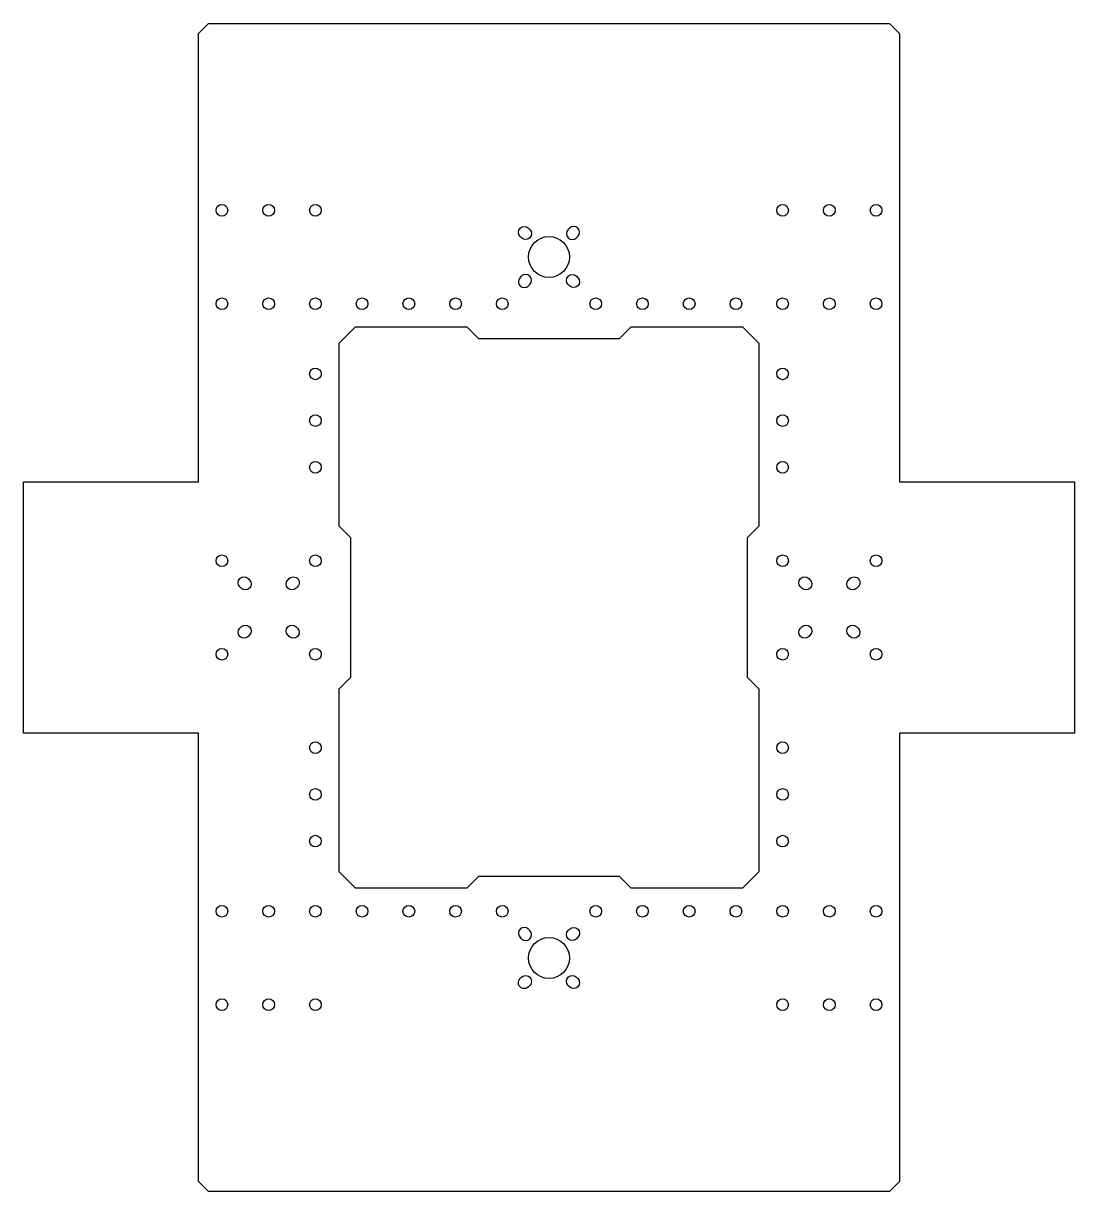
# Model space of a CAD drawing. Header units: millimetres. Extents: x -196 to 164, y -346 to 54.
import ezdxf

# ---------------------------------------------------------------- set-up
doc = ezdxf.new("R2010")
doc.units = ezdxf.units.MM
doc.layers.get('0').update_dxf_attribs({"linetype": 'CONTINUOUS'})

msp = doc.modelspace()

# ---------------------------------------------------------------- linework, layer by layer
for p, q in [((-9.41, -16.59), (-8.93, -16.1)), ((-6.1, -18.93), (-6.59, -19.41)), ((-25.9, -33.07), (-25.41, -32.59)), ((-22.59, -35.41), (-23.07, -35.9)), ((-25.41, -259.41), (-25.9, -258.93)), ((-23.07, -256.1), (-22.59, -256.59))]:
    msp.add_line(p, q)
for points in [[(-136, -103), (-136, 50.57), (-132.57, 54), (100.57, 54), (104, 50.57), (104, -103), (164, -103), (164, -189), (104, -189), (104, -342.57), (100.57, -346), (-132.57, -346), (-136, -342.57), (-136, -189), (-196, -189), (-196, -103)], [(56, -236.34), (56, -174), (52, -170), (52, -122), (56, -118), (56, -55.66), (50.34, -50), (12, -50), (8, -54), (-40, -54), (-44, -50), (-82.34, -50), (-88, -55.66), (-88, -118), (-84, -122), (-84, -170), (-88, -174), (-88, -236.34), (-82.34, -242), (-44, -242), (-40, -238), (8, -238), (12, -242), (50.34, -242)]]:
    msp.add_lwpolyline(points, close=True)
for points in [[(-25.9, -18.93, -1), (-23.07, -16.1), (-22.59, -16.59, -1), (-25.41, -19.41)], [(-6.1, -33.07, -1), (-8.93, -35.9), (-9.41, -35.41, -1), (-6.59, -32.59)], [(-121.9, -138.93, -1), (-119.07, -136.1), (-118.59, -136.59, -1), (-121.41, -139.41)], [(-104.93, -136.1, -1), (-102.1, -138.93), (-102.59, -139.41, -1), (-105.41, -136.59)], [(70.1, -138.93, -1), (72.93, -136.1), (73.41, -136.59, -1), (70.59, -139.41)], [(87.07, -136.1, -1), (89.9, -138.93), (89.41, -139.41, -1), (86.59, -136.59)], [(-119.07, -155.9, -1), (-121.9, -153.07), (-121.41, -152.59, -1), (-118.59, -155.41)], [(-102.1, -153.07, -1), (-104.93, -155.9), (-105.41, -155.41, -1), (-102.59, -152.59)], [(72.93, -155.9, -1), (70.1, -153.07), (70.59, -152.59, -1), (73.41, -155.41)], [(89.9, -153.07, -1), (87.07, -155.9), (86.59, -155.41, -1), (89.41, -152.59)], [(-8.93, -256.1, -1), (-6.1, -258.93), (-6.59, -259.41, -1), (-9.41, -256.59)], [(-23.07, -275.9, -1), (-25.9, -273.07), (-25.41, -272.59, -1), (-22.59, -275.41)], [(-6.1, -273.07, -1), (-8.93, -275.9), (-9.41, -275.41, -1), (-6.59, -272.59)]]:
    msp.add_lwpolyline(points, format="xyb", close=True)
for centre, radius in [((-128, -10), 2), ((-112, -10), 2), ((-96, -10), 2), ((64, -10), 2), ((80, -10), 2), ((96, -10), 2), ((-16, -26), 7), ((-128, -42), 2), ((-112, -42), 2), ((-96, -42), 2), ((-80, -42), 2), ((-64, -42), 2), ((-48, -42), 2), ((-32, -42), 2), ((0, -42), 2), ((16, -42), 2), ((32, -42), 2), ((48, -42), 2), ((64, -42), 2), ((80, -42), 2), ((96, -42), 2), ((-96, -66), 2), ((64, -66), 2), ((-96, -82), 2), ((64, -82), 2), ((-96, -98), 2), ((64, -98), 2), ((-128, -130), 2), ((-96, -130), 2), ((96, -130), 2), ((64, -130), 2), ((-128, -162), 2), ((-96, -162), 2), ((64, -162), 2), ((96, -162), 2), ((-96, -194), 2), ((64, -194), 2), ((-96, -210), 2), ((64, -210), 2), ((-96, -226), 2), ((64, -226), 2), ((-128, -250), 2), ((-112, -250), 2), ((-96, -250), 2), ((-80, -250), 2), ((-64, -250), 2), ((-48, -250), 2), ((-32, -250), 2), ((0, -250), 2), ((16, -250), 2), ((32, -250), 2), ((48, -250), 2), ((64, -250), 2), ((80, -250), 2), ((96, -250), 2), ((-16, -266), 7), ((-128, -282), 2), ((-112, -282), 2), ((-96, -282), 2), ((64, -282), 2), ((80, -282), 2), ((96, -282), 2)]:
    msp.add_circle(centre, radius)
for centre, start, end in [((-7.51, -17.51), -45, 135), ((-8, -18), 135, 315), ((-24.49, -34.49), 135, 315), ((-24, -34), -45, 135), ((-24.49, -257.51), 45, 225), ((-24, -258), -135, 45)]:
    msp.add_arc(centre, 2, start, end)

doc.saveas('drawing.dxf')
